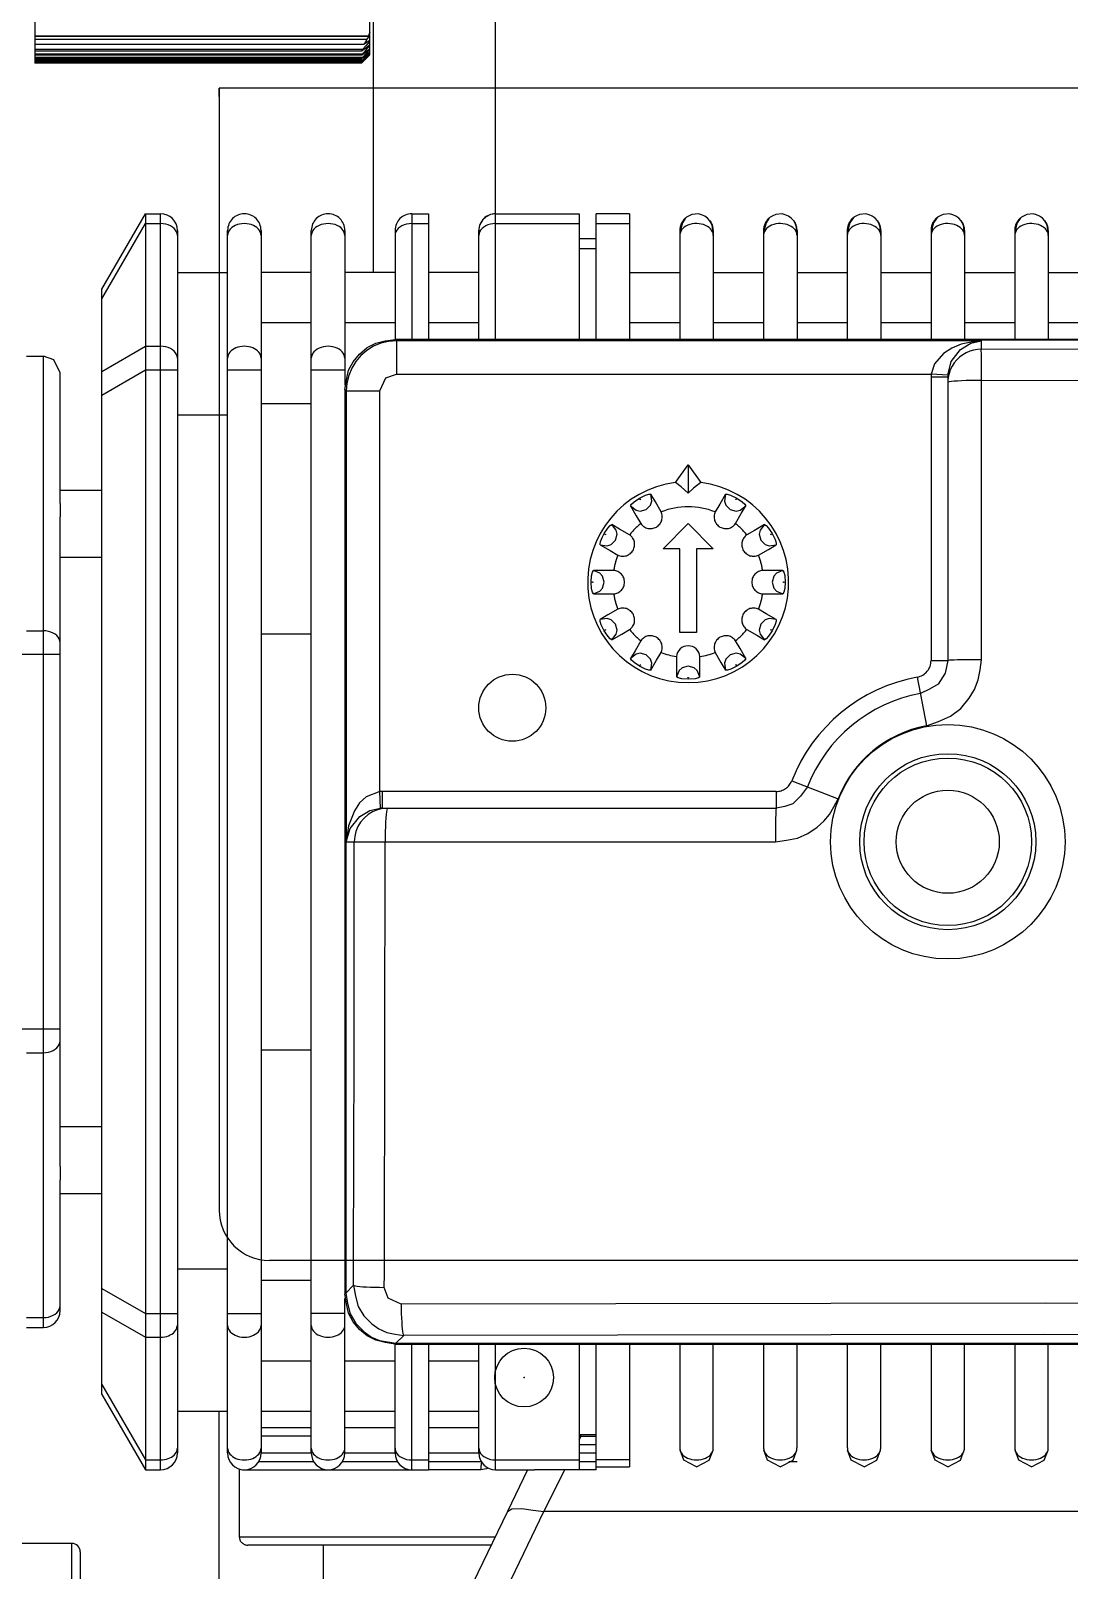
# Model space of a CAD drawing. Units: millimetres at full size. Extents: x -2744 to 2564, y -1956 to 1957.
# Drawn here: x 1970.8 to 2032.8, y -1608.7 to -1516.8 of the extents above; entities that cross this region are included whole.
import ezdxf

# ---------------------------------------------------------------- set-up
doc = ezdxf.new("R2010")
doc.units = ezdxf.units.MM
doc.header["$LTSCALE"] = 7
doc.header["$PDMODE"] = 32
doc.header["$PDSIZE"] = 3.5
doc.linetypes.add('USER1', pattern=[19.05, 12.7, -6.35])
doc.layers.add('0-1_LY_1', color=7, linetype='Continuous')

msp = doc.modelspace()

# ---------------------------------------------------------------- linework, layer by layer
at = {"layer": '0-1_LY_1'}
for p, q in [((1991.277, -1078.232), (1991.277, -1520.232)), ((1998.577, -1520.232), (1998.577, -1483.153)), ((1971.077, -1494.732), (1971.077, -1518.732)), ((1991.077, -1518.232), (1991.077, -1512.138)), ((1971.077, -1517.103), (1990.982, -1517.103)), ((1991.029, -1517.148), (1971.077, -1517.148)), ((1990.881, -1517.32), (1971.077, -1517.32)), ((1971.077, -1517.609), (1990.736, -1517.609)), ((1991.029, -1517.471), (1990.937, -1517.471)), ((1991.067, -1517.058), (1991.029, -1517.074)), ((1991.059, -1517.39), (1991.029, -1517.407)), ((1991.069, -1517.387), (1991.059, -1517.39)), ((1991.077, -1517.068), (1991.067, -1517.058)), ((1991.077, -1517.395), (1991.069, -1517.387)), ((1991.074, -1517.407), (1991.077, -1517.395)), ((1990.627, -1517.931), (1971.077, -1517.931)), ((1990.583, -1518.014), (1971.077, -1518.014)), ((1990.627, -1518.195), (1971.077, -1518.195)), ((1990.581, -1518.271), (1971.077, -1518.271)), ((1990.627, -1518.402), (1971.077, -1518.402)), ((1990.579, -1518.472), (1971.077, -1518.472)), ((1990.627, -1518.553), (1971.077, -1518.553)), ((1990.583, -1518.014), (1990.577, -1518.008)), ((1990.577, -1518.732), (1991.077, -1518.232)), ((1990.581, -1518.271), (1990.577, -1518.267)), ((1990.579, -1518.472), (1990.577, -1518.47)), ((1990.589, -1518.468), (1990.579, -1518.472)), ((1990.589, -1518.269), (1990.581, -1518.271)), ((1990.627, -1518.243), (1990.589, -1518.269)), ((1990.627, -1518.438), (1990.589, -1518.468)), ((1991.029, -1517.741), (1990.959, -1517.741)), ((1991.029, -1517.957), (1990.979, -1517.957)), ((1991.029, -1518.119), (1990.995, -1518.119)), ((1991.029, -1518.225), (1991.01, -1518.225)), ((1991.029, -1518.276), (1991.023, -1518.276)), ((1991.049, -1518.25), (1991.029, -1518.27)), ((1991.077, -1518.225), (1991.049, -1518.25)), ((1990.578, -1518.616), (1971.077, -1518.616)), ((1990.627, -1518.646), (1971.077, -1518.646)), ((1990.577, -1518.703), (1971.077, -1518.703)), ((1990.577, -1518.732), (1971.077, -1518.732)), ((1990.577, -1518.732), (1990.587, -1518.722)), ((1990.587, -1518.722), (1990.627, -1518.682)), ((1990.627, -1518.682), (1990.602, -1518.682)), ((2003.929, -1520.232), (1982.077, -1520.232)), ((1982.077, -1520.732), (1982.077, -1520.232)), ((2092.077, -1520.232), (1982.077, -1520.232)), ((1982.077, -1520.232), (1982.077, -1587.232)), ((1975.077, -1532.232), (1977.677, -1527.732)), ((1977.677, -1527.732), (1978.577, -1527.732)), ((1977.677, -1527.732), (1977.677, -1602.732)), ((1978.577, -1602.732), (1978.577, -1527.732)), ((1977.677, -1528.318), (1978.577, -1528.318)), ((1979.577, -1528.732), (1979.577, -1601.732)), ((1979.577, -1531.232), (1981.734, -1531.232)), ((1977.677, -1535.646), (1978.577, -1535.646)), ((1970.577, -1536.232), (1971.577, -1536.232)), ((1971.577, -1594.232), (1971.577, -1536.232)), ((1977.677, -1537.06), (1979.577, -1537.06)), ((1979.577, -1539.732), (1982.077, -1539.732)), ((1972.577, -1544.232), (1975.077, -1544.232)), ((1972.577, -1584.624), (1972.577, -1545.84)), ((1972.577, -1548.232), (1975.077, -1548.232)), ((1970.577, -1552.634), (1971.577, -1552.634)), ((1972.577, -1554.048), (1969.577, -1554.048)), ((2024.577, -1554.415), (2025.577, -1554.415)), ((1972.577, -1576.416), (1969.577, -1576.416)), ((1970.577, -1577.83), (1971.577, -1577.83)), ((1984.577, -1577.656), (1987.577, -1577.656)), ((1972.577, -1582.232), (1975.077, -1582.232)), ((1972.577, -1593.232), (1972.577, -1585.438)), ((1972.577, -1586.232), (1975.077, -1586.232)), ((1982.577, -1601.732), (1982.577, -1588.89)), ((1984.577, -1590.19), (1984.577, -1601.732)), ((2089.077, -1590.232), (1985.077, -1590.232)), ((1987.577, -1601.732), (1987.577, -1590.232)), ((1989.577, -1590.232), (1989.577, -1592.236)), ((1989.629, -1590.232), (1989.629, -1592.184)), ((1979.577, -1590.732), (1982.577, -1590.732)), ((1975.077, -1591.904), (1977.677, -1593.404)), ((1984.577, -1591.407), (1987.577, -1591.407)), ((1990.097, -1591.716), (1989.629, -1592.184)), ((1989.577, -1601.732), (1989.577, -1592.51)), ((1970.577, -1593.646), (1971.577, -1593.646)), ((1975.077, -1597.646), (1975.077, -1593.318)), ((1975.077, -1593.318), (1977.677, -1594.818)), ((1977.677, -1593.404), (1979.577, -1593.404)), ((1982.577, -1593.404), (1984.577, -1593.404)), ((1989.577, -1593.404), (1987.577, -1593.404)), ((1970.577, -1594.232), (1971.577, -1594.232)), ((1977.677, -1594.818), (1978.577, -1594.818)), ((1992.625, -1595.18), (1993.093, -1594.711)), ((1992.573, -1595.232), (2070.081, -1595.232)), ((1992.577, -1601.732), (1992.577, -1595.232)), ((1992.625, -1595.18), (2070.028, -1595.18)), ((1993.577, -1602.732), (1993.577, -1595.232)), ((1994.577, -1595.232), (1994.577, -1602.732)), ((1997.577, -1601.732), (1997.577, -1595.232)), ((1998.577, -1602.732), (1998.577, -1595.232)), ((2003.577, -1595.232), (2003.577, -1602.732)), ((2004.577, -1602.732), (2004.577, -1595.232)), ((2006.577, -1595.232), (2006.577, -1602.552)), ((2009.577, -1595.232), (2009.577, -1601.318)), ((2011.577, -1601.318), (2011.577, -1595.232)), ((2014.577, -1595.232), (2014.577, -1601.318)), ((2016.577, -1601.318), (2016.577, -1595.232)), ((2019.577, -1595.232), (2019.577, -1601.318)), ((2021.577, -1601.318), (2021.577, -1595.232)), ((2024.577, -1595.232), (2024.577, -1601.318)), ((2026.577, -1601.318), (2026.577, -1595.232)), ((2029.577, -1595.232), (2029.577, -1601.318)), ((2031.577, -1601.318), (2031.577, -1595.232)), ((1984.577, -1596.232), (1987.577, -1596.232)), ((1989.577, -1596.232), (1992.577, -1596.232)), ((1994.577, -1596.232), (1997.577, -1596.232)), ((1975.077, -1597.646), (1977.677, -1602.146)), ((1975.077, -1598.232), (1977.677, -1602.732)), ((1979.577, -1599.232), (1982.577, -1599.232)), ((1982.077, -1640.9), (1982.077, -1599.232)), ((1984.577, -1599.232), (1987.577, -1599.232)), ((1989.577, -1599.232), (1992.577, -1599.232)), ((1994.577, -1599.232), (1997.577, -1599.232)), ((2004.577, -1600.646), (2003.577, -1600.646)), ((2003.577, -1600.952), (2003.686, -1600.727)), ((2003.577, -1601.232), (2004.577, -1601.232)), ((2003.686, -1600.727), (2004.577, -1600.727)), ((1977.677, -1602.146), (1978.577, -1602.146)), ((1993.577, -1602.146), (1994.577, -1602.146)), ((1998.577, -1602.146), (2003.577, -1602.146)), ((2003.577, -1601.732), (2004.577, -1601.732)), ((2003.577, -1602.232), (2004.577, -1602.232)), ((2006.577, -1602.146), (2004.577, -1602.146)), ((2016.077, -1602.232), (2016.586, -1602.232)), ((1977.677, -1602.732), (1978.577, -1602.732)), ((1993.577, -1602.732), (1994.577, -1602.732)), ((1998.577, -1602.732), (2000.911, -1602.732)), ((2000.49, -1602.732), (1999.28, -1605.226)), ((2001.467, -1605.235), (2002.713, -1602.732)), ((2004.577, -1602.732), (2002.713, -1602.732)), ((2004.577, -1602.552), (2006.577, -1602.552)), ((1999.28, -1605.226), (1977.558, -1650.271)), ((1981.011, -1647.522), (2001.467, -1605.235)), ((2048.577, -1605.232), (2001.467, -1605.235)), ((1973.277, -1607.132), (1966.077, -1607.132)), ((1973.277, -1637.059), (1973.277, -1607.132)), ((1973.777, -1607.632), (1973.777, -1636.78))]:
    msp.add_line(p, q, dxfattribs=at)
at = {"layer": '0-1_LY_1', "linetype": 'USER1'}
for p, q in [((1982.077, -1520.232), (1982.077, -1531.876)), ((1991.277, -1520.232), (1991.277, -1531.232)), ((1998.577, -1527.732), (1998.577, -1520.232)), ((1993.577, -1527.732), (1993.577, -1535.232)), ((1993.577, -1527.732), (1994.577, -1527.732)), ((1994.577, -1527.732), (1994.577, -1535.232)), ((1998.577, -1527.742), (1998.427, -1527.751)), ((1998.577, -1527.732), (2003.577, -1527.732)), ((1998.577, -1535.232), (1998.577, -1527.732)), ((2003.577, -1527.732), (2003.577, -1535.232)), ((2006.577, -1527.732), (2004.577, -1527.732)), ((2004.577, -1535.232), (2004.577, -1527.732)), ((2006.577, -1527.732), (2006.577, -1535.232)), ((1993.577, -1528.318), (1994.577, -1528.318)), ((1998.577, -1528.318), (2003.577, -1528.318)), ((2004.577, -1528.318), (2006.577, -1528.318)), ((1982.577, -1588.89), (1982.577, -1528.732)), ((1984.577, -1528.732), (1984.577, -1590.19)), ((1987.577, -1590.232), (1987.577, -1528.732)), ((1989.577, -1528.732), (1989.577, -1537.954)), ((1992.577, -1528.732), (1992.577, -1535.232)), ((1997.577, -1535.232), (1997.577, -1528.732)), ((2004.577, -1529.232), (2003.577, -1529.232)), ((2009.577, -1528.732), (2009.577, -1535.232)), ((2011.577, -1528.732), (2011.577, -1535.232)), ((2014.577, -1528.732), (2014.577, -1535.232)), ((2016.577, -1528.732), (2016.577, -1535.232)), ((2019.577, -1528.732), (2019.577, -1535.232)), ((2021.577, -1528.732), (2021.577, -1535.232)), ((2024.577, -1528.732), (2024.577, -1535.232)), ((2026.577, -1528.732), (2026.577, -1535.232)), ((2029.577, -1528.732), (2029.577, -1535.232)), ((2031.577, -1528.732), (2031.577, -1535.232)), ((2004.577, -1529.818), (2003.577, -1529.818)), ((1981.734, -1531.232), (1982.577, -1531.232)), ((1987.577, -1531.232), (1984.577, -1531.232)), ((1992.577, -1531.232), (1989.577, -1531.232)), ((1997.577, -1531.232), (1994.577, -1531.232)), ((2006.577, -1531.232), (2009.577, -1531.232)), ((2011.577, -1531.232), (2014.577, -1531.232)), ((2016.577, -1531.232), (2019.577, -1531.232)), ((2021.577, -1531.232), (2024.577, -1531.232)), ((2026.577, -1531.232), (2029.577, -1531.232)), ((2031.577, -1531.232), (2034.577, -1531.232)), ((1984.577, -1534.232), (1987.577, -1534.232)), ((1989.577, -1534.232), (1992.577, -1534.232)), ((1994.577, -1534.232), (1997.577, -1534.232)), ((2006.577, -1534.232), (2009.577, -1534.232)), ((2011.577, -1534.232), (2014.577, -1534.232)), ((2016.577, -1534.232), (2019.577, -1534.232)), ((2021.577, -1534.232), (2024.577, -1534.232)), ((2026.577, -1534.232), (2029.577, -1534.232)), ((2031.577, -1534.232), (2034.577, -1534.232)), ((2070.081, -1535.232), (1992.573, -1535.232)), ((2070.028, -1535.284), (1992.625, -1535.284)), ((1992.657, -1535.316), (1992.625, -1535.284)), ((1992.657, -1535.316), (1992.657, -1537.313)), ((2027.577, -1535.316), (1992.657, -1535.316)), ((2027.577, -1535.316), (2027.577, -1535.819)), ((1982.577, -1537.06), (1984.577, -1537.06)), ((1987.577, -1537.06), (1989.577, -1537.06)), ((1992.657, -1537.313), (2024.581, -1537.313)), ((2024.577, -1537.471), (2025.577, -1537.471)), ((2024.577, -1537.471), (2024.577, -1554.415)), ((2025.58, -1537.366), (2024.581, -1537.313)), ((2025.577, -1537.471), (2025.577, -1554.415)), ((2027.586, -1554.364), (2027.586, -1537.685)), ((1989.577, -1538.228), (1989.577, -1590.232)), ((1989.629, -1538.28), (1989.629, -1590.232)), ((1989.629, -1538.28), (1989.661, -1538.312)), ((1989.661, -1538.312), (1989.661, -1565.232)), ((1991.658, -1562.236), (1991.658, -1538.312)), ((1982.077, -1539.732), (1982.577, -1539.732)), ((1984.577, -1539.058), (1987.577, -1539.058)), ((2009.327, -1543.779), (2010.077, -1542.732)), ((2010.077, -1542.732), (2010.827, -1543.779)), ((2010.077, -1542.732), (2010.077, -1544.414)), ((2008.577, -1547.732), (2010.077, -1546.232)), ((2010.077, -1546.232), (2011.577, -1547.732)), ((2009.577, -1547.732), (2008.577, -1547.732)), ((2009.577, -1552.732), (2009.577, -1547.732)), ((2010.577, -1547.732), (2010.577, -1552.732)), ((2011.577, -1547.732), (2010.577, -1547.732)), ((1984.577, -1552.808), (1987.577, -1552.808)), ((2010.577, -1552.732), (2009.577, -1552.732)), ((2023.759, -1555.399), (2024.298, -1558.316)), ((2016.261, -1561.596), (2019.025, -1562.674)), ((1991.71, -1563.235), (1991.658, -1562.236)), ((2015.33, -1562.232), (2015.33, -1563.232)), ((1991.815, -1563.232), (2015.33, -1563.232)), ((1989.661, -1565.232), (2015.281, -1565.232)), ((1987.577, -1600.232), (1984.577, -1600.232)), ((1992.577, -1600.232), (1989.577, -1600.232)), ((1997.577, -1600.232), (1994.577, -1600.232)), ((1987.577, -1600.732), (1984.577, -1600.732)), ((1984.443, -1602.232), (1987.711, -1602.232)), ((1984.577, -1601.732), (1987.577, -1601.732)), ((1989.443, -1602.232), (1992.711, -1602.232)), ((1989.577, -1601.732), (1992.577, -1601.732)), ((1994.577, -1601.732), (1997.577, -1601.732)), ((1994.577, -1602.232), (1997.772, -1602.232)), ((1983.474, -1602.732), (1993.577, -1602.732)), ((1997.696, -1602.732), (1994.577, -1602.732)), ((1998.312, -1607.232), (1983.777, -1607.232)), ((1988.277, -1607.232), (1988.277, -1611.232))]:
    msp.add_line(p, q, dxfattribs=at)
at = {"layer": '0-1_LY_1'}
for points in [[(1991.077, -1517.669), (1991.059, -1517.669), (1991.029, -1517.688), (1990.828, -1517.84), (1990.627, -1517.991), (1990.583, -1518.014)], [(1991.029, -1517.471), (1990.828, -1517.701), (1990.627, -1517.931)], [(1990.881, -1517.32), (1990.81, -1517.465), (1990.736, -1517.609)], [(1991.029, -1517.407), (1990.883, -1517.508), (1990.736, -1517.609)], [(1990.881, -1517.32), (1990.964, -1517.223), (1991.029, -1517.148)], [(1991.077, -1516.882), (1991.03, -1516.993), (1990.982, -1517.103)], [(1991.029, -1517.074), (1991.003, -1517.09), (1990.982, -1517.103)], [(1991.029, -1517.148), (1991.065, -1517.099), (1991.077, -1517.068)], [(1991.029, -1517.471), (1991.065, -1517.423), (1991.074, -1517.407)], [(1991.029, -1517.741), (1991.065, -1517.695), (1991.077, -1517.669)], [(1990.577, -1518.008), (1990.596, -1517.97), (1990.627, -1517.931)], [(1991.077, -1518.169), (1991.059, -1518.181), (1991.029, -1518.207), (1990.828, -1518.393), (1990.627, -1518.577), (1990.589, -1518.61), (1990.577, -1518.615), (1990.596, -1518.588), (1990.627, -1518.553)], [(1990.577, -1518.267), (1990.596, -1518.232), (1990.627, -1518.195)], [(1990.577, -1518.47), (1990.596, -1518.439), (1990.627, -1518.402)], [(1991.029, -1517.741), (1990.876, -1517.914), (1990.722, -1518.087), (1990.675, -1518.141), (1990.627, -1518.195)], [(1991.077, -1517.89), (1991.059, -1517.894), (1991.029, -1517.916), (1990.828, -1518.079), (1990.627, -1518.243)], [(1991.029, -1517.957), (1990.828, -1518.18), (1990.627, -1518.402)], [(1991.077, -1518.057), (1991.059, -1518.065), (1991.029, -1518.089), (1990.828, -1518.264), (1990.627, -1518.438)], [(1991.029, -1518.119), (1990.828, -1518.336), (1990.627, -1518.553)], [(1991.029, -1518.225), (1990.888, -1518.374), (1990.746, -1518.522), (1990.686, -1518.584), (1990.627, -1518.646)], [(1991.029, -1518.276), (1990.828, -1518.479), (1990.627, -1518.682)], [(1990.729, -1518.56), (1990.678, -1518.609), (1990.627, -1518.658)], [(1991.029, -1518.27), (1990.879, -1518.415), (1990.729, -1518.56)], [(1991.029, -1517.957), (1991.065, -1517.913), (1991.077, -1517.89)], [(1991.029, -1518.119), (1991.065, -1518.077), (1991.077, -1518.057)], [(1991.029, -1518.225), (1991.065, -1518.186), (1991.077, -1518.169)], [(1991.029, -1518.276), (1991.065, -1518.238), (1991.077, -1518.225)], [(1990.627, -1518.658), (1990.589, -1518.694), (1990.577, -1518.703), (1990.596, -1518.679), (1990.627, -1518.646)], [(1975.077, -1537.146), (1975.077, -1532.818), (1977.677, -1528.318)], [(1979.577, -1529.025), (1979.564, -1528.914), (1979.528, -1528.806), (1979.468, -1528.704), (1979.386, -1528.609), (1979.284, -1528.525), (1979.165, -1528.453), (1979.031, -1528.395), (1978.886, -1528.352), (1978.733, -1528.327), (1978.577, -1528.318)], [(1975.077, -1532.818), (1975.077, -1532.352), (1975.077, -1532.232)], [(1975.077, -1538.56), (1975.077, -1537.71), (1975.077, -1537.146), (1977.677, -1535.646)], [(1979.577, -1536.353), (1979.564, -1536.243), (1979.528, -1536.135), (1979.468, -1536.032), (1979.386, -1535.938), (1979.284, -1535.853), (1979.165, -1535.781), (1979.031, -1535.723), (1978.886, -1535.681), (1978.733, -1535.655), (1978.577, -1535.646)], [(1972.577, -1545.026), (1972.577, -1537.232), (1972.21, -1536.458), (1971.577, -1536.232)], [(1975.077, -1591.904), (1975.077, -1538.56), (1977.677, -1537.06)], [(1972.577, -1545.026), (1972.576, -1545.451), (1972.577, -1545.84)], [(1972.577, -1553.341), (1972.564, -1553.231), (1972.528, -1553.123), (1972.468, -1553.02), (1972.386, -1552.926), (1972.284, -1552.841), (1972.165, -1552.769), (1972.031, -1552.711), (1971.886, -1552.669), (1971.733, -1552.643), (1971.577, -1552.634)], [(2007.852, -1554.983), (2007.912, -1554.563), (2007.828, -1554.333), (2007.57, -1554.075), (2007.217, -1553.98), (2006.976, -1554.022), (2006.641, -1554.285)], [(2007.851, -1554.983), (2007.737, -1554.985), (2007.532, -1554.922), (2007.179, -1554.751), (2006.845, -1554.523), (2006.694, -1554.382), (2006.641, -1554.285)], [(2007.852, -1554.984), (2008.191, -1554.395), (2008.458, -1553.931)], [(2011.695, -1553.931), (2012.035, -1554.521), (2012.302, -1554.984)], [(2013.512, -1554.285), (2013.178, -1554.022), (2012.937, -1553.98), (2012.585, -1554.075), (2012.326, -1554.333), (2012.242, -1554.562), (2012.302, -1554.983)], [(2013.512, -1554.285), (2013.459, -1554.382), (2013.308, -1554.523), (2012.974, -1554.75), (2012.627, -1554.919), (2012.419, -1554.985), (2012.302, -1554.983)], [(2027.586, -1554.364), (2027.272, -1554.364), (2026.966, -1554.366), (2026.675, -1554.369), (2026.406, -1554.373), (2026.166, -1554.379), (2025.961, -1554.385), (2025.796, -1554.392), (2025.675, -1554.399), (2025.602, -1554.407), (2025.577, -1554.415)], [(1971.577, -1577.83), (1971.733, -1577.821), (1971.886, -1577.795), (1972.031, -1577.753), (1972.165, -1577.695), (1972.284, -1577.623), (1972.386, -1577.539), (1972.468, -1577.444), (1972.528, -1577.341), (1972.564, -1577.234), (1972.577, -1577.123)], [(1972.577, -1584.624), (1972.576, -1585.107), (1972.577, -1585.438)], [(1990.097, -1591.716), (1990.099, -1590.974), (1990.101, -1590.232)], [(1991.934, -1591.843), (1991.936, -1591.038), (1991.939, -1590.232)], [(1975.077, -1593.318), (1975.077, -1592.58), (1975.077, -1591.904)], [(1990.097, -1591.716), (1990.214, -1592.363), (1990.382, -1592.99), (1990.716, -1593.552), (1991.186, -1594.026), (1991.614, -1594.326), (1992.084, -1594.534), (1992.584, -1594.638), (1993.093, -1594.711)], [(1990.097, -1591.716), (1990.132, -1591.735), (1990.208, -1591.753), (1990.323, -1591.77), (1990.475, -1591.786), (1990.66, -1591.801), (1990.875, -1591.813), (1991.115, -1591.824), (1991.375, -1591.833), (1991.65, -1591.839), (1991.934, -1591.843)], [(1992.938, -1592.846), (1992.163, -1592.484), (1991.934, -1591.843)], [(1971.577, -1593.646), (1971.733, -1593.638), (1971.886, -1593.612), (1972.031, -1593.569), (1972.165, -1593.511), (1972.284, -1593.439), (1972.386, -1593.355), (1972.468, -1593.26), (1972.528, -1593.158), (1972.564, -1593.05), (1972.577, -1592.939)], [(1992.573, -1595.232), (1991.993, -1595.138), (1991.427, -1595.003), (1990.911, -1594.735), (1990.455, -1594.353), (1990.074, -1593.898), (1989.806, -1593.382), (1989.671, -1592.816), (1989.577, -1592.236)], [(1989.629, -1592.184), (1989.739, -1592.81), (1989.895, -1593.419), (1990.237, -1594.007), (1990.727, -1594.502), (1991.169, -1594.81), (1991.655, -1595.018), (1992.625, -1595.18)], [(2069.827, -1592.902), (2031.407, -1592.781), (1992.938, -1592.846)], [(1992.938, -1592.846), (1992.942, -1593.133), (1992.95, -1593.412), (1992.96, -1593.676), (1992.973, -1593.92), (1992.989, -1594.138), (1993.007, -1594.326), (1993.027, -1594.481), (1993.048, -1594.598), (1993.071, -1594.675), (1993.093, -1594.711)], [(1978.577, -1594.818), (1978.7, -1594.812), (1978.822, -1594.796), (1978.94, -1594.769), (1979.053, -1594.733), (1979.158, -1594.686), (1979.254, -1594.631), (1979.34, -1594.568), (1979.414, -1594.497), (1979.475, -1594.421), (1979.523, -1594.34), (1979.556, -1594.256), (1979.573, -1594.169), (1979.576, -1594.14), (1979.577, -1594.111)], [(1982.577, -1594.111), (1982.587, -1594.211), (1982.617, -1594.31), (1982.667, -1594.404), (1982.736, -1594.493), (1982.821, -1594.574), (1982.922, -1594.645), (1983.036, -1594.706), (1983.161, -1594.754), (1983.295, -1594.789), (1983.434, -1594.811), (1983.577, -1594.818), (1983.719, -1594.811), (1983.859, -1594.789), (1983.992, -1594.754), (1984.117, -1594.706), (1984.232, -1594.645), (1984.333, -1594.574), (1984.418, -1594.493), (1984.486, -1594.404), (1984.536, -1594.31), (1984.567, -1594.211), (1984.577, -1594.111)], [(1987.577, -1594.111), (1987.585, -1594.203), (1987.611, -1594.294), (1987.653, -1594.381), (1987.711, -1594.464), (1987.783, -1594.541), (1987.87, -1594.611), (1987.968, -1594.672), (1988.077, -1594.723), (1988.194, -1594.764), (1988.318, -1594.794), (1988.446, -1594.812), (1988.577, -1594.818), (1988.707, -1594.812), (1988.836, -1594.794), (1988.959, -1594.764), (1989.077, -1594.723), (1989.186, -1594.672), (1989.284, -1594.611), (1989.37, -1594.541), (1989.443, -1594.464), (1989.501, -1594.381), (1989.543, -1594.294), (1989.568, -1594.203), (1989.577, -1594.111)], [(2069.616, -1594.767), (2031.379, -1594.647), (1993.093, -1594.711)], [(1975.077, -1598.232), (1975.077, -1598.04), (1975.077, -1597.646)], [(2003.686, -1600.727), (2003.631, -1600.728), (2003.577, -1600.729)], [(1978.577, -1602.146), (1978.694, -1602.141), (1978.81, -1602.127), (1978.923, -1602.103), (1979.031, -1602.069), (1979.132, -1602.027), (1979.226, -1601.977), (1979.311, -1601.919), (1979.386, -1601.855), (1979.449, -1601.785), (1979.501, -1601.71), (1979.539, -1601.631), (1979.564, -1601.55), (1979.574, -1601.495), (1979.577, -1601.439)], [(1982.577, -1601.439), (1982.585, -1601.531), (1982.611, -1601.622), (1982.653, -1601.71), (1982.711, -1601.793), (1982.783, -1601.87), (1982.87, -1601.939), (1982.968, -1602), (1983.077, -1602.052), (1983.194, -1602.092), (1983.318, -1602.122), (1983.446, -1602.14), (1983.577, -1602.146), (1983.707, -1602.14), (1983.836, -1602.122), (1983.959, -1602.092), (1984.077, -1602.052), (1984.186, -1602), (1984.284, -1601.939), (1984.37, -1601.87), (1984.443, -1601.793), (1984.501, -1601.71), (1984.543, -1601.622), (1984.568, -1601.531), (1984.577, -1601.439)], [(1987.577, -1601.439), (1987.585, -1601.531), (1987.611, -1601.622), (1987.653, -1601.71), (1987.711, -1601.793), (1987.783, -1601.87), (1987.87, -1601.939), (1987.968, -1602), (1988.077, -1602.052), (1988.194, -1602.092), (1988.318, -1602.122), (1988.446, -1602.14), (1988.577, -1602.146), (1988.707, -1602.14), (1988.836, -1602.122), (1988.959, -1602.092), (1989.077, -1602.052), (1989.186, -1602), (1989.284, -1601.939), (1989.37, -1601.87), (1989.443, -1601.793), (1989.501, -1601.71), (1989.543, -1601.622), (1989.568, -1601.531), (1989.577, -1601.439)], [(1992.577, -1601.439), (1992.589, -1601.55), (1992.626, -1601.658), (1992.686, -1601.76), (1992.768, -1601.855), (1992.87, -1601.939), (1992.989, -1602.011), (1993.123, -1602.069), (1993.268, -1602.112), (1993.42, -1602.138), (1993.577, -1602.146)], [(1997.577, -1601.439), (1997.589, -1601.55), (1997.626, -1601.658), (1997.686, -1601.76), (1997.768, -1601.855), (1997.87, -1601.939), (1997.989, -1602.011), (1998.123, -1602.069), (1998.268, -1602.112), (1998.42, -1602.138), (1998.577, -1602.146)], [(2010.577, -1602.552), (2009.816, -1602.158), (2009.592, -1601.56)], [(2009.592, -1601.56), (2009.625, -1601.656), (2009.677, -1601.748), (2009.747, -1601.834), (2009.833, -1601.912), (2009.933, -1601.98), (2010.046, -1602.038), (2010.169, -1602.085), (2010.301, -1602.119), (2010.437, -1602.139), (2010.577, -1602.146), (2010.716, -1602.139), (2010.853, -1602.119), (2010.984, -1602.085), (2011.107, -1602.038), (2011.22, -1601.98), (2011.321, -1601.912), (2011.407, -1601.834), (2011.476, -1601.748), (2011.528, -1601.656), (2011.562, -1601.56)], [(2010.577, -1602.552), (2011.337, -1602.158), (2011.562, -1601.56)], [(2015.577, -1602.552), (2014.816, -1602.158), (2014.592, -1601.56)], [(2014.592, -1601.56), (2014.625, -1601.656), (2014.677, -1601.748), (2014.747, -1601.834), (2014.833, -1601.912), (2014.933, -1601.98), (2015.046, -1602.038), (2015.169, -1602.085), (2015.301, -1602.119), (2015.437, -1602.139), (2015.577, -1602.146), (2015.716, -1602.139), (2015.853, -1602.119), (2015.984, -1602.085), (2016.107, -1602.038), (2016.22, -1601.98), (2016.321, -1601.912), (2016.407, -1601.834), (2016.476, -1601.748), (2016.528, -1601.656), (2016.562, -1601.56)], [(2015.577, -1602.552), (2016.337, -1602.158), (2016.562, -1601.56)], [(2020.577, -1602.552), (2019.816, -1602.158), (2019.592, -1601.56)], [(2019.592, -1601.56), (2019.625, -1601.656), (2019.677, -1601.748), (2019.747, -1601.834), (2019.833, -1601.912), (2019.933, -1601.98), (2020.046, -1602.038), (2020.169, -1602.085), (2020.301, -1602.119), (2020.437, -1602.139), (2020.577, -1602.146), (2020.716, -1602.139), (2020.853, -1602.119), (2020.984, -1602.085), (2021.107, -1602.038), (2021.22, -1601.98), (2021.321, -1601.912), (2021.407, -1601.834), (2021.476, -1601.748), (2021.528, -1601.656), (2021.562, -1601.56)], [(2020.577, -1602.552), (2021.337, -1602.158), (2021.562, -1601.56)], [(2025.577, -1602.552), (2024.816, -1602.158), (2024.592, -1601.56)], [(2024.592, -1601.56), (2024.625, -1601.656), (2024.677, -1601.748), (2024.747, -1601.834), (2024.833, -1601.912), (2024.933, -1601.98), (2025.046, -1602.038), (2025.169, -1602.085), (2025.301, -1602.119), (2025.437, -1602.139), (2025.577, -1602.146), (2025.716, -1602.139), (2025.853, -1602.119), (2025.984, -1602.085), (2026.107, -1602.038), (2026.22, -1601.98), (2026.321, -1601.912), (2026.407, -1601.834), (2026.476, -1601.748), (2026.528, -1601.656), (2026.562, -1601.56)], [(2025.577, -1602.552), (2026.337, -1602.158), (2026.562, -1601.56)], [(2030.577, -1602.552), (2029.816, -1602.158), (2029.592, -1601.56)], [(2029.592, -1601.56), (2029.625, -1601.656), (2029.677, -1601.748), (2029.747, -1601.834), (2029.833, -1601.912), (2029.933, -1601.98), (2030.046, -1602.038), (2030.169, -1602.085), (2030.301, -1602.119), (2030.437, -1602.139), (2030.577, -1602.146), (2030.716, -1602.139), (2030.853, -1602.119), (2030.984, -1602.085), (2031.107, -1602.038), (2031.22, -1601.98), (2031.321, -1601.912), (2031.407, -1601.834), (2031.476, -1601.748), (2031.528, -1601.656), (2031.562, -1601.56)], [(2030.577, -1602.552), (2031.337, -1602.158), (2031.562, -1601.56)], [(1997.74, -1602.279), (1997.73, -1602.313), (1997.722, -1602.356), (1997.714, -1602.407), (1997.708, -1602.464), (1997.703, -1602.526), (1997.699, -1602.592), (1997.697, -1602.661), (1997.696, -1602.732)], [(1998.145, -1602.632), (1998.039, -1602.675), (1997.696, -1602.732)], [(2002.713, -1602.732), (2002.151, -1602.732), (2001.589, -1602.732), (2000.911, -1602.732)], [(1999.28, -1605.226), (1999.555, -1605.059), (2000.145, -1605.05), (2000.813, -1605.145), (2001.467, -1605.235)]]:
    msp.add_lwpolyline(points, dxfattribs=at)
at = {"layer": '0-1_LY_1', "linetype": 'USER1'}
for points in [[(1998.427, -1527.751), (1998.278, -1527.783), (1998.007, -1527.912), (1997.787, -1528.119), (1997.64, -1528.381)], [(2011.563, -1528.899), (2011.538, -1528.528), (2011.486, -1528.356), (2011.377, -1528.16), (2011.232, -1527.991), (2011.062, -1527.868), (2010.877, -1527.788), (2010.685, -1527.747), (2010.304, -1527.781), (2010.129, -1527.848), (2009.972, -1527.946), (2009.902, -1528.01), (2009.729, -1528.281), (2009.649, -1528.546), (2009.598, -1528.886)], [(2016.563, -1528.899), (2016.538, -1528.528), (2016.486, -1528.356), (2016.377, -1528.16), (2016.232, -1527.991), (2016.062, -1527.868), (2015.877, -1527.788), (2015.685, -1527.747), (2015.304, -1527.781), (2015.129, -1527.848), (2014.972, -1527.946), (2014.902, -1528.01), (2014.729, -1528.281), (2014.649, -1528.546), (2014.598, -1528.886)], [(2021.563, -1528.899), (2021.538, -1528.528), (2021.486, -1528.356), (2021.377, -1528.16), (2021.232, -1527.991), (2021.062, -1527.868), (2020.877, -1527.788), (2020.685, -1527.747), (2020.304, -1527.781), (2020.129, -1527.848), (2019.972, -1527.946), (2019.902, -1528.01), (2019.729, -1528.281), (2019.649, -1528.546), (2019.598, -1528.886)], [(2026.563, -1528.899), (2026.538, -1528.528), (2026.486, -1528.356), (2026.377, -1528.16), (2026.232, -1527.991), (2026.062, -1527.868), (2025.877, -1527.788), (2025.685, -1527.747), (2025.304, -1527.781), (2025.129, -1527.848), (2024.972, -1527.946), (2024.902, -1528.01), (2024.729, -1528.281), (2024.649, -1528.546), (2024.598, -1528.886)], [(2031.563, -1528.899), (2031.538, -1528.528), (2031.486, -1528.356), (2031.377, -1528.16), (2031.232, -1527.991), (2031.062, -1527.868), (2030.877, -1527.788), (2030.685, -1527.747), (2030.304, -1527.781), (2030.129, -1527.848), (2029.972, -1527.946), (2029.902, -1528.01), (2029.729, -1528.281), (2029.649, -1528.546), (2029.598, -1528.886)], [(1984.577, -1529.025), (1984.567, -1528.924), (1984.536, -1528.826), (1984.486, -1528.731), (1984.418, -1528.643), (1984.333, -1528.562), (1984.232, -1528.491), (1984.117, -1528.43), (1983.992, -1528.382), (1983.859, -1528.346), (1983.719, -1528.325), (1983.577, -1528.318), (1983.434, -1528.325), (1983.295, -1528.346), (1983.161, -1528.382), (1983.036, -1528.43), (1982.922, -1528.491), (1982.821, -1528.562), (1982.736, -1528.643), (1982.667, -1528.731), (1982.617, -1528.826), (1982.587, -1528.924), (1982.577, -1529.025)], [(1989.577, -1529.025), (1989.567, -1528.924), (1989.536, -1528.826), (1989.486, -1528.731), (1989.418, -1528.643), (1989.333, -1528.562), (1989.232, -1528.491), (1989.117, -1528.43), (1988.992, -1528.382), (1988.859, -1528.346), (1988.719, -1528.325), (1988.577, -1528.318), (1988.434, -1528.325), (1988.295, -1528.346), (1988.161, -1528.382), (1988.036, -1528.43), (1987.922, -1528.491), (1987.821, -1528.562), (1987.736, -1528.643), (1987.667, -1528.731), (1987.617, -1528.826), (1987.587, -1528.924), (1987.577, -1529.025)], [(1993.577, -1528.318), (1993.42, -1528.327), (1993.268, -1528.352), (1993.123, -1528.395), (1992.989, -1528.453), (1992.87, -1528.525), (1992.768, -1528.609), (1992.686, -1528.704), (1992.626, -1528.806), (1992.589, -1528.914), (1992.577, -1529.025)], [(1998.577, -1528.318), (1998.42, -1528.327), (1998.268, -1528.352), (1998.123, -1528.395), (1997.989, -1528.453), (1997.87, -1528.525), (1997.768, -1528.609), (1997.686, -1528.704), (1997.626, -1528.806), (1997.589, -1528.914), (1997.577, -1529.025)], [(2011.561, -1528.899), (2011.527, -1528.804), (2011.475, -1528.714), (2011.406, -1528.629), (2011.321, -1528.552), (2011.221, -1528.484), (2011.11, -1528.427), (2010.988, -1528.381), (2010.859, -1528.347), (2010.724, -1528.326), (2010.587, -1528.318), (2010.449, -1528.324), (2010.313, -1528.343), (2010.183, -1528.375), (2010.06, -1528.419), (2009.947, -1528.476), (2009.846, -1528.542), (2009.759, -1528.618), (2009.688, -1528.701), (2009.633, -1528.791), (2009.597, -1528.885)], [(2016.561, -1528.899), (2016.527, -1528.804), (2016.475, -1528.714), (2016.406, -1528.629), (2016.321, -1528.552), (2016.221, -1528.484), (2016.11, -1528.427), (2015.988, -1528.381), (2015.859, -1528.347), (2015.724, -1528.326), (2015.587, -1528.318), (2015.449, -1528.324), (2015.313, -1528.343), (2015.183, -1528.375), (2015.06, -1528.419), (2014.947, -1528.476), (2014.846, -1528.542), (2014.759, -1528.618), (2014.688, -1528.701), (2014.633, -1528.791), (2014.597, -1528.885)], [(2021.561, -1528.899), (2021.527, -1528.804), (2021.475, -1528.714), (2021.406, -1528.629), (2021.321, -1528.552), (2021.221, -1528.484), (2021.11, -1528.427), (2020.988, -1528.381), (2020.859, -1528.347), (2020.724, -1528.326), (2020.587, -1528.318), (2020.449, -1528.324), (2020.313, -1528.343), (2020.183, -1528.375), (2020.06, -1528.419), (2019.947, -1528.476), (2019.846, -1528.542), (2019.759, -1528.618), (2019.688, -1528.701), (2019.633, -1528.791), (2019.597, -1528.885)], [(2026.561, -1528.899), (2026.527, -1528.804), (2026.475, -1528.714), (2026.406, -1528.629), (2026.321, -1528.552), (2026.221, -1528.484), (2026.11, -1528.427), (2025.988, -1528.381), (2025.859, -1528.347), (2025.724, -1528.326), (2025.587, -1528.318), (2025.449, -1528.324), (2025.313, -1528.343), (2025.183, -1528.375), (2025.06, -1528.419), (2024.947, -1528.476), (2024.846, -1528.542), (2024.759, -1528.618), (2024.688, -1528.701), (2024.633, -1528.791), (2024.597, -1528.885)], [(2031.561, -1528.899), (2031.527, -1528.804), (2031.475, -1528.714), (2031.406, -1528.629), (2031.321, -1528.552), (2031.221, -1528.484), (2031.11, -1528.427), (2030.988, -1528.381), (2030.859, -1528.347), (2030.724, -1528.326), (2030.587, -1528.318), (2030.449, -1528.324), (2030.313, -1528.343), (2030.183, -1528.375), (2030.06, -1528.419), (2029.947, -1528.476), (2029.846, -1528.542), (2029.759, -1528.618), (2029.688, -1528.701), (2029.633, -1528.791), (2029.597, -1528.885)], [(2009.597, -1528.885), (2009.582, -1528.955), (2009.577, -1529.025)], [(2011.577, -1529.025), (2011.573, -1528.962), (2011.561, -1528.899)], [(2014.597, -1528.885), (2014.582, -1528.955), (2014.577, -1529.025)], [(2016.577, -1529.025), (2016.573, -1528.962), (2016.561, -1528.899)], [(2019.597, -1528.885), (2019.582, -1528.955), (2019.577, -1529.025)], [(2021.577, -1529.025), (2021.573, -1528.962), (2021.561, -1528.899)], [(2024.597, -1528.885), (2024.582, -1528.955), (2024.577, -1529.025)], [(2026.577, -1529.025), (2026.573, -1528.962), (2026.561, -1528.899)], [(2029.597, -1528.885), (2029.582, -1528.955), (2029.577, -1529.025)], [(2031.577, -1529.025), (2031.573, -1528.962), (2031.561, -1528.899)], [(1984.577, -1536.353), (1984.568, -1536.261), (1984.543, -1536.17), (1984.501, -1536.083), (1984.443, -1536), (1984.37, -1535.923), (1984.284, -1535.853), (1984.186, -1535.792), (1984.077, -1535.741), (1983.959, -1535.7), (1983.836, -1535.67), (1983.707, -1535.652), (1983.577, -1535.646), (1983.446, -1535.652), (1983.318, -1535.67), (1983.194, -1535.7), (1983.077, -1535.741), (1982.968, -1535.792), (1982.87, -1535.853), (1982.783, -1535.923), (1982.711, -1536), (1982.653, -1536.083), (1982.611, -1536.17), (1982.585, -1536.261), (1982.577, -1536.353)], [(1989.577, -1536.353), (1989.567, -1536.253), (1989.536, -1536.154), (1989.486, -1536.06), (1989.418, -1535.971), (1989.333, -1535.89), (1989.232, -1535.819), (1989.117, -1535.759), (1988.992, -1535.71), (1988.859, -1535.675), (1988.719, -1535.653), (1988.577, -1535.646), (1988.434, -1535.653), (1988.295, -1535.675), (1988.161, -1535.71), (1988.036, -1535.759), (1987.922, -1535.819), (1987.821, -1535.89), (1987.736, -1535.971), (1987.667, -1536.06), (1987.617, -1536.154), (1987.587, -1536.253), (1987.577, -1536.353)], [(1989.577, -1538.228), (1989.671, -1537.648), (1989.806, -1537.082), (1990.074, -1536.566), (1990.455, -1536.111), (1990.911, -1535.729), (1991.427, -1535.461), (1991.993, -1535.326), (1992.573, -1535.232)], [(1992.657, -1535.316), (1992.189, -1535.354), (1991.732, -1535.464), (1991.298, -1535.644), (1990.897, -1535.89), (1990.54, -1536.195), (1990.235, -1536.553), (1989.989, -1536.953), (1989.809, -1537.387), (1989.699, -1537.844), (1989.661, -1538.312)], [(2027.577, -1535.316), (2026.972, -1535.405), (2026.376, -1535.525), (2025.822, -1535.75), (2025.313, -1536.082), (2024.782, -1536.685), (2024.581, -1537.313)], [(2027.586, -1537.685), (2027.586, -1537.398), (2027.586, -1537.119), (2027.585, -1536.855), (2027.584, -1536.611), (2027.583, -1536.393), (2027.582, -1536.204), (2027.581, -1536.05), (2027.58, -1535.933), (2027.578, -1535.855), (2027.577, -1535.819), (2027.342, -1535.833), (2027.11, -1535.874), (2026.885, -1535.942), (2026.669, -1536.037), (2026.466, -1536.156), (2026.278, -1536.298), (2026.108, -1536.461), (2025.959, -1536.642), (2025.832, -1536.84), (2025.729, -1537.052), (2025.652, -1537.274), (2025.601, -1537.504), (2025.583, -1537.66), (2025.577, -1537.816)], [(2025.58, -1537.366), (2025.788, -1536.56), (2026.345, -1535.837), (2026.948, -1535.467), (2027.577, -1535.316)], [(2027.577, -1535.819), (2048.626, -1535.786), (2069.616, -1535.697)], [(1989.661, -1538.312), (1991.658, -1538.312), (1992.024, -1537.539), (1992.657, -1537.313)], [(2025.58, -1537.366), (2025.577, -1537.418), (2025.577, -1537.471)], [(2027.586, -1537.685), (2027.272, -1537.687), (2026.966, -1537.691), (2026.675, -1537.699), (2026.406, -1537.71), (2026.166, -1537.723), (2025.961, -1537.739), (2025.796, -1537.757), (2025.675, -1537.776), (2025.602, -1537.796), (2025.577, -1537.816)], [(2027.586, -1537.685), (2048.736, -1537.652), (2069.827, -1537.562)], [(2010.077, -1544.414), (2009.667, -1544.048), (2009.327, -1543.779)], [(2010.827, -1543.779), (2010.397, -1544.125), (2010.077, -1544.414)], [(2006.641, -1545.179), (2006.981, -1545.767), (2007.25, -1546.231)], [(2006.642, -1545.179), (2006.694, -1545.082), (2006.845, -1544.941), (2007.179, -1544.714), (2007.526, -1544.545), (2007.735, -1544.479), (2007.851, -1544.481)], [(2006.642, -1545.179), (2006.976, -1545.442), (2007.217, -1545.484), (2007.569, -1545.389), (2007.828, -1545.132), (2007.912, -1544.902), (2007.851, -1544.481)], [(2008.458, -1545.533), (2008.118, -1544.943), (2007.852, -1544.481)], [(2012.302, -1544.481), (2011.963, -1545.069), (2011.695, -1545.533)], [(2012.302, -1544.481), (2012.242, -1544.901), (2012.324, -1545.132), (2012.584, -1545.388), (2012.937, -1545.484), (2013.178, -1545.442), (2013.512, -1545.179)], [(2012.301, -1544.48), (2012.409, -1544.477), (2012.604, -1544.536), (2012.974, -1544.714), (2013.294, -1544.93), (2013.456, -1545.078), (2013.512, -1545.179)], [(2012.904, -1546.231), (2013.245, -1545.641), (2013.512, -1545.179)], [(2004.825, -1547.507), (2004.814, -1547.457), (2004.846, -1547.305), (2004.958, -1547.025), (2005.058, -1546.835), (2005.272, -1546.517), (2005.422, -1546.354), (2005.524, -1546.297)], [(2004.825, -1547.507), (2005.247, -1547.568), (2005.477, -1547.483), (2005.734, -1547.225), (2005.828, -1546.872), (2005.786, -1546.631), (2005.524, -1546.297)], [(2006.576, -1546.905), (2005.986, -1546.564), (2005.524, -1546.297)], [(2014.63, -1546.297), (2014.042, -1546.637), (2013.578, -1546.905)], [(2014.63, -1546.297), (2014.367, -1546.631), (2014.325, -1546.872), (2014.419, -1547.224), (2014.677, -1547.483), (2014.907, -1547.567), (2015.328, -1547.507)], [(2014.63, -1546.297), (2014.727, -1546.349), (2014.868, -1546.5), (2015.095, -1546.835), (2015.264, -1547.182), (2015.33, -1547.39), (2015.328, -1547.507)], [(2004.825, -1547.507), (2005.414, -1547.846), (2005.878, -1548.114)], [(2014.276, -1548.114), (2014.866, -1547.773), (2015.328, -1547.507)], [(2004.416, -1550.431), (2004.359, -1550.337), (2004.312, -1550.135), (2004.282, -1549.732), (2004.309, -1549.347), (2004.357, -1549.134), (2004.416, -1549.034)], [(2005.631, -1549.034), (2004.95, -1549.034), (2004.416, -1549.033)], [(2004.416, -1550.431), (2004.811, -1550.273), (2004.968, -1550.085), (2005.062, -1549.733), (2004.968, -1549.38), (2004.811, -1549.192), (2004.416, -1549.034)], [(2015.737, -1549.033), (2015.058, -1549.034), (2014.522, -1549.034)], [(2015.737, -1549.034), (2015.343, -1549.191), (2015.186, -1549.379), (2015.092, -1549.731), (2015.185, -1550.085), (2015.342, -1550.272), (2015.737, -1550.43)], [(2015.737, -1549.034), (2015.795, -1549.128), (2015.842, -1549.329), (2015.872, -1549.732), (2015.844, -1550.117), (2015.797, -1550.33), (2015.737, -1550.43)], [(2004.416, -1550.431), (2005.095, -1550.43), (2005.631, -1550.43)], [(2014.522, -1550.43), (2015.204, -1550.43), (2015.737, -1550.431)], [(2005.878, -1551.35), (2005.288, -1551.691), (2004.825, -1551.957)], [(2015.328, -1551.957), (2014.74, -1551.618), (2014.276, -1551.35)], [(2005.524, -1553.168), (2005.429, -1553.117), (2005.29, -1552.969), (2005.058, -1552.63), (2004.889, -1552.282), (2004.823, -1552.073), (2004.825, -1551.957)], [(2005.524, -1553.167), (2005.787, -1552.834), (2005.831, -1552.592), (2005.734, -1552.241), (2005.476, -1551.981), (2005.246, -1551.897), (2004.825, -1551.957)], [(2005.524, -1553.167), (2006.112, -1552.828), (2006.576, -1552.559)], [(2013.578, -1552.559), (2014.168, -1552.9), (2014.63, -1553.167)], [(2015.328, -1551.957), (2014.908, -1551.897), (2014.677, -1551.979), (2014.421, -1552.239), (2014.325, -1552.592), (2014.367, -1552.833), (2014.63, -1553.167)], [(2015.329, -1551.957), (2015.332, -1552.064), (2015.273, -1552.26), (2015.095, -1552.629), (2014.879, -1552.949), (2014.731, -1553.111), (2014.63, -1553.168)], [(2007.25, -1553.233), (2006.909, -1553.823), (2006.641, -1554.285)], [(2013.512, -1554.285), (2013.172, -1553.697), (2012.904, -1553.233)], [(2009.379, -1554.178), (2009.378, -1554.859), (2009.378, -1555.393)], [(2010.775, -1555.393), (2010.775, -1554.713), (2010.775, -1554.178)], [(2025.577, -1554.415), (2025.428, -1555.172), (2025.001, -1555.816), (2024.491, -1556.127), (2023.94, -1556.382)], [(2024.298, -1558.316), (2025.03, -1558.052), (2025.737, -1557.74), (2026.352, -1557.268), (2026.86, -1556.666), (2027.18, -1556.137), (2027.4, -1555.569), (2027.51, -1554.971), (2027.586, -1554.364)], [(2010.775, -1555.393), (2010.618, -1554.998), (2010.431, -1554.839), (2010.078, -1554.747), (2009.724, -1554.841), (2009.536, -1554.998), (2009.378, -1555.393)], [(2010.776, -1555.393), (2010.685, -1555.449), (2010.486, -1555.496), (2010.077, -1555.527), (2009.692, -1555.5), (2009.478, -1555.452), (2009.378, -1555.393)], [(1991.658, -1562.236), (1990.858, -1562.549), (1990.455, -1562.913), (1990.149, -1563.384), (1989.795, -1564.289), (1989.661, -1565.232)], [(2015.33, -1562.232), (1991.815, -1562.232), (1991.815, -1563.232)], [(2017.193, -1561.959), (2016.792, -1562.506), (2016.334, -1562.961), (2015.85, -1563.125), (2015.33, -1563.232), (2015.322, -1563.257), (2015.315, -1563.33), (2015.308, -1563.45), (2015.301, -1563.614), (2015.295, -1563.818), (2015.29, -1564.056), (2015.286, -1564.324), (2015.283, -1564.614), (2015.281, -1564.919), (2015.281, -1565.232)], [(2015.281, -1565.232), (2015.946, -1565.141), (2016.6, -1565.009), (2017.214, -1564.743), (2017.775, -1564.361), (2018.174, -1564.004), (2018.512, -1563.597), (2018.779, -1563.143), (2019.025, -1562.674)], [(1989.661, -1565.232), (1989.891, -1564.432), (1990.466, -1563.723), (1991.079, -1563.369), (1991.71, -1563.235)], [(1992.138, -1563.232), (1991.826, -1563.257), (1991.521, -1563.33), (1991.231, -1563.45), (1990.964, -1563.614), (1990.726, -1563.818), (1990.522, -1564.056), (1990.359, -1564.324), (1990.239, -1564.614), (1990.166, -1564.919), (1990.141, -1565.232)], [(1991.815, -1563.232), (1991.763, -1563.233), (1991.71, -1563.235)], [(1992.138, -1563.232), (1992.113, -1563.257), (1992.089, -1563.33), (1992.066, -1563.45), (1992.044, -1563.614), (1992.025, -1563.818), (1992.009, -1564.056), (1991.996, -1564.324), (1991.986, -1564.614), (1991.98, -1564.919), (1991.978, -1565.232)], [(1990.101, -1590.232), (1990.131, -1577.738), (1990.141, -1565.232)], [(1991.939, -1590.232), (1991.968, -1577.738), (1991.978, -1565.232)], [(1983.277, -1602.686), (1983.277, -1606.732), (1998.553, -1606.732)]]:
    msp.add_lwpolyline(points, dxfattribs=at)
for points in [[(2007.219, -1544.781), (2007.238, -1544.783), (2007.241, -1544.795), (2007.231, -1544.803), (2007.219, -1544.808)], [(2012.935, -1544.781), (2012.944, -1544.799), (2012.923, -1544.803), (2012.912, -1544.795), (2012.915, -1544.783)], [(2005.126, -1546.874), (2005.144, -1546.865), (2005.148, -1546.886), (2005.14, -1546.896), (2005.127, -1546.893)], [(2015.027, -1546.874), (2015.026, -1546.893), (2015.014, -1546.897), (2015.006, -1546.886), (2015.001, -1546.874)], [(2004.36, -1549.732), (2004.371, -1549.716), (2004.383, -1549.719), (2004.385, -1549.732), (2004.383, -1549.745), (2004.371, -1549.748)], [(2015.793, -1549.732), (2015.782, -1549.748), (2015.77, -1549.745), (2015.768, -1549.732), (2015.77, -1549.719), (2015.782, -1549.716)], [(2005.126, -1552.59), (2005.127, -1552.571), (2005.14, -1552.568), (2005.148, -1552.578), (2005.153, -1552.59)], [(2015.027, -1552.59), (2015.01, -1552.599), (2015.006, -1552.578), (2015.014, -1552.568), (2015.026, -1552.571)], [(2010.077, -1555.448), (2010.06, -1555.438), (2010.064, -1555.426), (2010.077, -1555.424), (2010.09, -1555.426), (2010.093, -1555.438)]]:
    msp.add_lwpolyline(points, close=True, dxfattribs=at)
at = {"layer": '0-1_LY_1'}
for points in [[(2007.219, -1554.683), (2007.21, -1554.665), (2007.231, -1554.661), (2007.241, -1554.669), (2007.238, -1554.681)], [(2012.935, -1554.683), (2012.915, -1554.681), (2012.912, -1554.669), (2012.923, -1554.661), (2012.935, -1554.656)]]:
    msp.add_lwpolyline(points, close=True, dxfattribs=at)
at = {"layer": '0-1_LY_1', "linetype": 'USER1'}
for centre, radius in [((1999.577, -1557.232), 2), ((2025.577, -1565.232), 7), ((2025.577, -1565.232), 5.257), ((2025.577, -1565.232), 5), ((2025.577, -1565.232), 3.077)]:
    msp.add_circle(centre, radius, dxfattribs=at)
at = {"layer": '0-1_LY_1'}
for centre, radius, start, end in [((1978.577, -1528.732), 1, 0, 90), ((2010.077, -1554.232), 0.7, 4.46084, 175.53916), ((2010.077, -1549.732), 4.5, 248.92169, 261.07831), ((2010.077, -1549.732), 4.5, 278.92169, 291.07831), ((1985.077, -1587.232), 3, 180, 270), ((1971.577, -1593.232), 1, 270, 0), ((2011.564, -1601.318), 1.987, 179.99024, 187.00412), ((2009.59, -1601.318), 1.987, 352.99588, 0.00976), ((2016.564, -1601.318), 1.987, 179.99024, 187.00412), ((2014.59, -1601.318), 1.987, 352.99588, 0.00976), ((2021.564, -1601.318), 1.987, 179.99024, 187.00412), ((2019.59, -1601.318), 1.987, 352.99588, 0.00976), ((2026.564, -1601.318), 1.987, 179.99024, 187.00412), ((2024.59, -1601.318), 1.987, 352.99588, 0.00976), ((2031.564, -1601.318), 1.987, 179.99024, 187.00412), ((2029.59, -1601.318), 1.987, 352.99588, 0.00976), ((1978.577, -1601.732), 1, 270, 0), ((1983.577, -1601.732), 1, 180, 0), ((1988.577, -1601.732), 1, 180, 0), ((1993.577, -1601.732), 1, 180, 270), ((1998.577, -1601.732), 1, 180, 270), ((1973.277, -1607.632), 0.5, 0, 90)]:
    msp.add_arc(centre, radius, start, end, dxfattribs=at)
at = {"layer": '0-1_LY_1', "linetype": 'USER1'}
for centre, radius, start, end in [((1983.577, -1528.732), 1, 0, 180), ((1988.577, -1528.732), 1, 0, 180), ((1993.577, -1528.732), 1, 90, 180), ((1998.577, -1528.732), 1, 90, 180), ((2010.577, -1528.732), 1, 130.27027, 180), ((2010.577, -1528.732), 1, 0, 34.71886), ((2015.577, -1528.732), 1, 130.27027, 180), ((2015.577, -1528.732), 1, 0, 34.71886), ((2020.577, -1528.732), 1, 130.27027, 180), ((2020.577, -1528.732), 1, 0, 34.71886), ((2025.577, -1528.732), 1, 130.27027, 180), ((2025.577, -1528.732), 1, 0, 34.71886), ((2030.577, -1528.732), 1, 130.27027, 180), ((2030.577, -1528.732), 1, 0, 34.71886), ((2027.585, -1537.471), 3.008, 177.00411, 180), ((2010.077, -1549.732), 6, 97.18076, 82.81924), ((2010.077, -1549.732), 6, 97.18076, 82.81924), ((2010.077, -1549.732), 4.5, 68.92169, 111.07831), ((2007.827, -1545.835), 0.7, 214.46084, 25.53916), ((2012.327, -1545.835), 0.7, 154.46084, 325.53916), ((2006.18, -1547.482), 0.7, 244.46084, 55.53916), ((2010.077, -1549.732), 4.5, 128.92169, 141.07831), ((2010.077, -1549.732), 4.5, 38.92169, 51.07831), ((2013.974, -1547.482), 0.7, 124.46084, 295.53916), ((2010.077, -1549.732), 4.5, 158.92169, 171.07831), ((2010.077, -1549.732), 4.5, 8.92169, 21.07831), ((2005.577, -1549.732), 0.7, 274.46084, 85.53916), ((2014.577, -1549.732), 0.7, 94.46084, 265.53916), ((2010.077, -1549.732), 4.5, 188.92169, 201.07831), ((2010.077, -1549.732), 4.5, 338.92169, 351.07831), ((2006.18, -1551.982), 0.7, 304.46084, 115.53916), ((2013.974, -1551.982), 0.7, 64.46084, 235.53916), ((2010.077, -1549.732), 4.5, 218.92169, 231.07831), ((2010.077, -1549.732), 4.5, 308.92169, 321.07831), ((2007.827, -1553.629), 0.7, 334.46084, 145.53916), ((2012.327, -1553.629), 0.7, 34.46084, 205.53916), ((2023.577, -1554.415), 1, 280.47568, 0), ((2025.577, -1565.232), 10, 100.47568, 158.67631), ((2025.577, -1565.232), 9, 100.47568, 158.67631), ((2025.577, -1565.232), 7.034, 100.47568, 158.67631), ((2015.33, -1561.232), 1, 270, 338.67631), ((1991.815, -1565.24), 3.008, 90, 92.99589), ((1983.777, -1606.732), 0.5, 180, 270)]:
    msp.add_arc(centre, radius, start, end, dxfattribs=at)
at = {"layer": '0-1_LY_1'}
msp.add_point((2000.277, -1597.232), dxfattribs=at)

doc.saveas('drawing.dxf')
